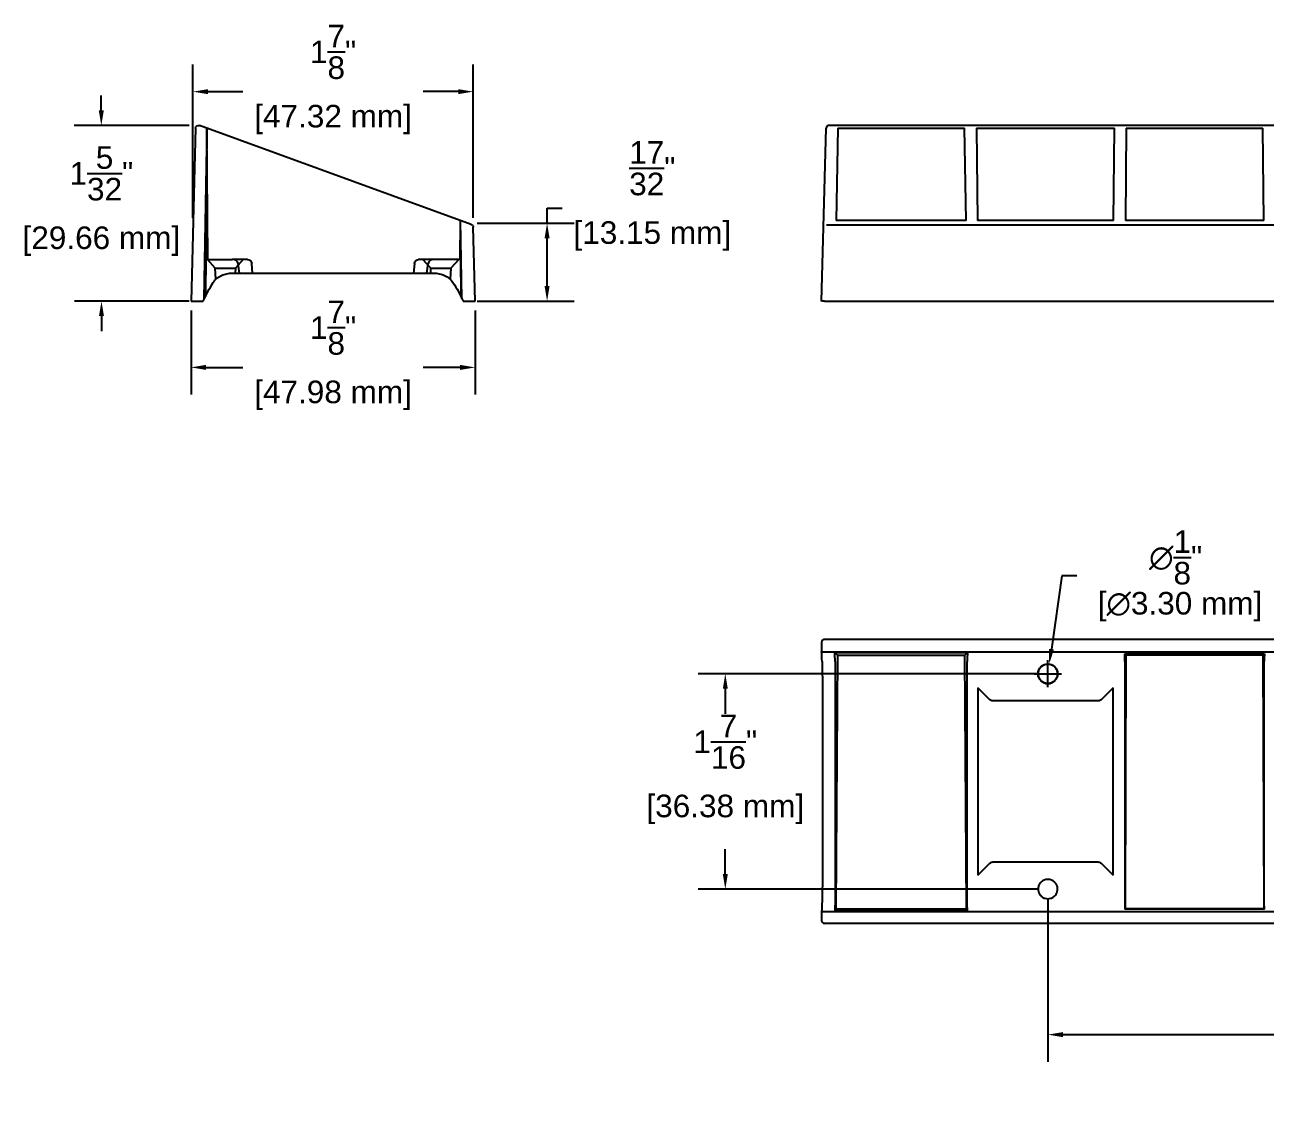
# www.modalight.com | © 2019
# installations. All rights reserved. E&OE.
# Model space of a CAD drawing. Header units: inches. Extents: x 1.1 to 22, y 0.6 to 17.8.
# Drawn here: x 1.05 to 9.3, y 0.57 to 7.69 of the extents above; entities that cross this region are included whole.
import ezdxf

# ---------------------------------------------------------------- set-up
doc = ezdxf.new("R2010")
doc.units = ezdxf.units.IN
doc.header["$MEASUREMENT"] = 0
doc.layers.get('Defpoints').update_dxf_attribs({"color": 1})
doc.layers.add('Asymmetric', color=7, linetype='Continuous')
doc.styles.get("Standard").update_dxf_attribs({"font": 'Arial.ttf'})
doc.dimstyles.new('.1 DIM', dxfattribs={"dimscale": 0, "dimtxt": 0.15, "dimasz": 0.1, "dimexe": 0.18, "dimexo": 0.0625, "dimgap": 0.09, "dimtad": 0, "dimtih": 1, "dimtoh": 1, "dimdec": 5, "dimzin": 0, "dimdsep": 46, "dimlunit": 4, "dimtxsty": 'Standard', "dimcen": 0.09, "dimadec": 0, "dimazin": 0, "dimtfac": 1, "dimtdec": 5, "dimtofl": 0, "dimtmove": 0, "dimatfit": 3, "dimfxl": 1, "dimtolj": 1, "dimtzin": 0, "dimarcsym": 0})

# ---------------------------------------------------------------- blocks, each defined once
blk = doc.blocks.new('*D18')
at = {"layer": 'Defpoints', "color": 0, "lineweight": -2, "transparency": 16777216}
for p, q in [((1.5634, 7.1212), (1.5633, 7.2212)), ((2.147, 7.0217), (1.3835, 7.0211)), ((2.1479, 5.8539), (1.3844, 5.8533)), ((1.5645, 5.7534), (1.5645, 5.6534))]:
    blk.add_line(p, q, dxfattribs=at)
at = {"layer": 'Defpoints', "color": 0, "transparency": 16777216}
for p in [(1.5635, 7.0212), (2.2095, 7.0217), (2.2104, 5.8539)]:
    blk.add_point(p, dxfattribs=at)
for points in [[(1.58, 7.1212), (1.5467, 7.1212), (1.5635, 7.0212)], [(1.5811, 5.7534), (1.5478, 5.7534), (1.5644, 5.8534)]]:
    blk.add_solid(points, dxfattribs=at)
at = {"layer": 'Defpoints', "color": 0, "transparency": 16777216, "char_height": 0.15, "attachment_point": 5}
for s, insert in [('\\A1;1{\\H1x;\\S5/32;}"', (1.5639, 6.7027)), ('\\A1;[29.66 mm]', (1.5639, 6.2519))]:
    blk.add_mtext(s, dxfattribs=dict(at, insert=insert))
blk = doc.blocks.new('*D19')
at = {"layer": 'Defpoints', "color": 0, "lineweight": -2, "transparency": 16777216}
for p, q in [((4.5267, 6.3718), (4.5267, 6.4718)), ((4.5267, 6.4718), (4.6267, 6.4718)), ((4.061, 6.3718), (4.7067, 6.3718)), ((4.5267, 5.9539), (4.5267, 6.2718)), ((4.061, 5.8539), (4.7067, 5.8539))]:
    blk.add_line(p, q, dxfattribs=at)
at = {"layer": 'Defpoints', "color": 0, "transparency": 16777216}
for p in [(3.9985, 6.3718), (4.5267, 6.3718), (3.9985, 5.8539)]:
    blk.add_point(p, dxfattribs=at)
for points in [[(4.51, 6.2718), (4.5433, 6.2718), (4.5267, 6.3718)], [(4.51, 5.9539), (4.5433, 5.9539), (4.5267, 5.8539)]]:
    blk.add_solid(points, dxfattribs=at)
at = {"layer": 'Defpoints', "color": 0, "transparency": 16777216, "char_height": 0.15, "attachment_point": 5}
for s, insert in [('\\A1;{\\H1x;\\S17/32;}"', (5.2262, 6.7372)), ('\\A1;[13.15 mm]', (5.2262, 6.2864))]:
    blk.add_mtext(s, dxfattribs=dict(at, insert=insert))
blk = doc.blocks.new('*D20')
at = {"layer": 'Defpoints', "color": 0, "lineweight": -2, "transparency": 16777216}
for p, q in [((2.1726, 6.4075), (2.1726, 7.4258)), ((4.0357, 6.4075), (4.0357, 7.4258)), ((2.2726, 7.2458), (2.5046, 7.2458)), ((3.9357, 7.2458), (3.7037, 7.2458))]:
    blk.add_line(p, q, dxfattribs=at)
at = {"layer": 'Defpoints', "color": 0, "transparency": 16777216}
for p in [(2.1726, 7.2458), (2.1726, 6.345), (4.0357, 6.345)]:
    blk.add_point(p, dxfattribs=at)
for points in [[(2.2726, 7.2625), (2.2726, 7.2292), (2.1726, 7.2458)], [(3.9357, 7.2625), (3.9357, 7.2292), (4.0357, 7.2458)]]:
    blk.add_solid(points, dxfattribs=at)
at = {"layer": 'Defpoints', "color": 0, "transparency": 16777216, "char_height": 0.15, "attachment_point": 5}
for s, insert in [('\\A1;1{\\H1x;\\S7/8;}"', (3.1041, 7.5102)), ('\\A1;[47.32 mm]', (3.1041, 7.0604))]:
    blk.add_mtext(s, dxfattribs=dict(at, insert=insert))
blk = doc.blocks.new('*D21')
at = {"layer": 'Defpoints', "color": 0, "lineweight": -2, "transparency": 16777216}
for p, q in [((2.1597, 5.7914), (2.1597, 5.2326)), ((4.0485, 5.7914), (4.0485, 5.2326)), ((2.2597, 5.4126), (2.5046, 5.4126)), ((3.9485, 5.4126), (3.7037, 5.4126))]:
    blk.add_line(p, q, dxfattribs=at)
at = {"layer": 'Defpoints', "color": 0, "transparency": 16777216}
for p in [(2.1597, 5.8539), (4.0485, 5.8539), (2.1597, 5.4126)]:
    blk.add_point(p, dxfattribs=at)
for points in [[(2.2597, 5.4293), (2.2597, 5.3959), (2.1597, 5.4126)], [(3.9485, 5.4293), (3.9485, 5.3959), (4.0485, 5.4126)]]:
    blk.add_solid(points, dxfattribs=at)
at = {"layer": 'Defpoints', "color": 0, "transparency": 16777216, "char_height": 0.15, "attachment_point": 5}
for s, insert in [('\\A1;1{\\H1x;\\S7/8;}"', (3.1041, 5.677)), ('\\A1;[47.98 mm]', (3.1041, 5.2271))]:
    blk.add_mtext(s, dxfattribs=dict(at, insert=insert))
blk = doc.blocks.new('*D26')
at = {"layer": 'Defpoints', "color": 0, "lineweight": -2, "transparency": 16777216}
for p, q in [((7.7931, 3.3761), (5.5313, 3.3761)), ((5.7113, 3.2761), (5.7113, 3.1099)), ((5.7113, 2.044), (5.7113, 2.2102)), ((7.7931, 1.944), (5.5313, 1.944))]:
    blk.add_line(p, q, dxfattribs=at)
at = {"layer": 'Defpoints', "color": 0, "transparency": 16777216}
for p in [(7.8556, 3.3761), (5.7113, 1.944), (7.8556, 1.944)]:
    blk.add_point(p, dxfattribs=at)
for points in [[(5.6947, 3.2761), (5.728, 3.2761), (5.7113, 3.3761)], [(5.6947, 2.044), (5.728, 2.044), (5.7113, 1.944)]]:
    blk.add_solid(points, dxfattribs=at)
at = {"layer": 'Defpoints', "color": 0, "transparency": 16777216, "char_height": 0.15, "attachment_point": 5}
for s, insert in [('\\A1;1{\\H1x;\\S7/16;}"', (5.7113, 2.9244)), ('\\A1;[36.38 mm]', (5.7113, 2.4746))]:
    blk.add_mtext(s, dxfattribs=dict(at, insert=insert))
blk = doc.blocks.new('*D27')
at = {"layer": 'Defpoints', "color": 0, "lineweight": -2, "transparency": 16777216}
for p, q in [((7.8556, 1.8815), (7.8556, 0.7968)), ((16.7532, 1.8815), (16.7532, 0.7968)), ((7.9556, 0.9768), (11.6465, 0.9768)), ((16.6532, 0.9768), (12.9623, 0.9768))]:
    blk.add_line(p, q, dxfattribs=at)
at = {"layer": 'Defpoints', "color": 0, "transparency": 16777216}
for p in [(7.8556, 1.944), (16.7532, 1.944), (7.8556, 0.9768)]:
    blk.add_point(p, dxfattribs=at)
for points in [[(7.9556, 0.9935), (7.9556, 0.9602), (7.8556, 0.9768)], [(16.6532, 0.9935), (16.6532, 0.9602), (16.7532, 0.9768)]]:
    blk.add_solid(points, dxfattribs=at)
at = {"layer": 'Defpoints', "color": 0, "transparency": 16777216, "char_height": 0.15, "attachment_point": 5}
for s, insert in [('\\A1;8{\\H1x;\\S29/32;}"', (12.3044, 1.2443)), ('\\A1;[226.00 mm]', (12.3044, 0.7914))]:
    blk.add_mtext(s, dxfattribs=dict(at, insert=insert))
blk = doc.blocks.new('*D28')
at = {"layer": 'Defpoints', "color": 0, "lineweight": -2, "transparency": 16777216}
for p, q in [((7.9483, 4.0272), (7.8788, 3.5395)), ((8.0483, 4.0272), (7.9483, 4.0272)), ((7.8556, 3.2861), (7.8556, 3.4661)), ((7.7656, 3.3761), (7.9456, 3.3761))]:
    blk.add_line(p, q, dxfattribs=at)
at = {"layer": 'Defpoints', "color": 0, "transparency": 16777216}
for p in [(7.8647, 3.4405), (7.8464, 3.3117)]:
    blk.add_point(p, dxfattribs=at)
blk.add_solid([(7.8623, 3.5418), (7.8953, 3.5371), (7.8647, 3.4405)], dxfattribs=at)
at = {"layer": 'Defpoints', "color": 0, "transparency": 16777216, "insert": (8.7051, 4.0272), "char_height": 0.15, "attachment_point": 5}
blk.add_mtext('\\A1;∅{\\H1x;\\S1/8;}"\\P [∅3.30 mm]', dxfattribs=at)

msp = doc.modelspace()

# ---------------------------------------------------------------- linework, layer by layer
at = {"layer": 'Asymmetric', "linetype": 'Continuous'}
for p, q in [((4.022729, 6.363017), (2.216231, 7.020529)), ((18.207379, 7.021716), (6.401379, 7.021716)), ((2.18982, 7.002546), (2.159742, 5.85394)), ((2.247306, 5.867049), (2.267117, 7.002008)), ((2.265589, 7.002564), (2.255837, 5.885031)), ((2.262505, 7.003686), (2.270134, 6.12953)), ((6.364483, 6.345034), (6.3817, 7.002546)), ((6.459067, 7.002008), (6.448363, 6.38881)), ((6.459067, 7.002008), (7.301314, 7.002008)), ((7.312017, 6.38881), (7.301314, 7.002008)), ((7.381572, 7.003686), (8.298052, 7.003686)), ((7.381572, 7.003686), (7.386927, 6.39011)), ((8.292697, 6.39011), (8.298052, 7.003686)), ((8.376782, 7.002564), (8.371438, 6.390205)), ((8.376782, 7.002564), (9.285125, 7.002564)), ((9.290469, 6.390205), (9.285125, 7.002564)), ((3.948292, 6.39011), (3.946018, 6.12953)), ((3.948032, 6.390205), (3.952425, 5.886815)), ((3.960929, 5.869455), (3.951864, 6.38881)), ((18.224597, 6.358433), (6.384161, 6.358433)), ((7.312017, 6.38881), (6.448363, 6.38881)), ((8.292697, 6.39011), (7.386927, 6.39011)), ((9.290469, 6.390205), (8.371438, 6.390205)), ((4.048535, 5.85394), (4.035675, 6.345034)), ((6.351623, 5.85394), (6.364483, 6.345034)), ((2.321004, 6.071942), (2.269604, 6.129053)), ((2.270134, 6.12953), (2.433382, 6.12953)), ((2.53553, 6.12953), (2.433382, 6.12953)), ((2.50697, 6.12953), (2.455141, 6.071942)), ((2.481089, 6.038979), (2.472427, 6.104373)), ((2.568706, 6.038979), (2.562984, 6.104373)), ((3.645293, 6.104373), (3.639572, 6.038979)), ((3.774895, 6.12953), (3.672747, 6.12953)), ((3.753136, 6.071942), (3.701307, 6.12953)), ((3.727188, 6.038979), (3.73585, 6.104373)), ((3.946018, 6.12953), (3.774895, 6.12953)), ((3.939102, 6.12953), (3.887274, 6.071942)), ((2.324836, 5.998817), (2.321004, 6.071942)), ((2.321004, 6.071942), (2.388072, 6.071942)), ((2.388072, 6.071942), (2.455141, 6.071942)), ((2.434405, 6.038979), (3.773873, 6.038979)), ((2.455141, 6.071942), (2.453414, 6.038979)), ((3.754864, 6.038979), (3.753136, 6.071942)), ((3.753136, 6.071942), (3.820205, 6.071942)), ((3.820205, 6.071942), (3.887274, 6.071942)), ((3.887274, 6.071942), (3.883442, 5.998824)), ((2.159742, 5.85394), (2.179421, 5.85394)), ((2.179421, 5.85394), (2.241379, 5.85394)), ((3.968123, 5.85394), (4.028856, 5.85394)), ((4.028856, 5.85394), (4.048535, 5.85394)), ((6.371301, 5.85394), (6.351623, 5.85394)), ((6.371301, 5.85394), (18.237457, 5.85394)), ((6.351623, 3.584756), (6.351623, 3.522797)), ((18.237457, 3.604434), (6.371301, 3.604434)), ((6.351623, 3.522797), (18.257135, 3.522797)), ((6.439256, 3.51687), (6.459067, 3.497059)), ((6.439256, 3.51687), (7.321125, 3.51687)), ((6.448363, 1.812313), (6.459067, 3.497059)), ((7.301314, 3.497059), (6.459067, 3.497059)), ((7.321125, 3.51687), (7.301314, 3.497059)), ((7.301314, 3.497059), (7.312017, 1.812313)), ((8.36703, 3.50834), (9.294878, 3.50834)), ((8.376782, 3.498587), (8.36703, 3.50834)), ((8.371438, 1.816144), (8.376782, 3.498587)), ((9.285125, 3.498587), (8.376782, 3.498587)), ((9.294878, 3.50834), (9.285125, 3.498587)), ((9.285125, 3.498587), (9.290469, 1.816144)), ((6.356468, 3.329772), (6.356468, 1.990304)), ((6.442257, 3.329772), (6.442257, 1.990304)), ((7.318124, 1.990304), (7.318124, 3.329772)), ((8.368373, 3.329772), (8.368373, 1.990304)), ((9.293534, 1.990304), (9.293534, 3.329772)), ((7.469566, 3.203512), (7.389991, 3.283087)), ((7.389991, 3.283087), (7.389991, 2.036988)), ((8.289633, 3.283087), (8.210058, 3.203512)), ((8.289633, 2.036988), (8.289633, 3.283087)), ((8.190645, 3.195471), (7.488979, 3.195471)), ((7.389991, 2.036988), (7.469566, 2.116563)), ((7.488979, 2.124605), (8.190645, 2.124605)), ((8.210058, 2.116563), (8.289633, 2.036988)), ((8.371438, 1.816144), (8.367045, 1.811751)), ((8.371438, 1.816144), (9.290469, 1.816144)), ((9.294862, 1.811751), (9.290469, 1.816144)), ((6.351623, 1.796053), (6.351623, 1.73532)), ((6.351623, 1.796053), (18.257135, 1.796053)), ((6.439298, 1.803247), (6.448363, 1.812313)), ((7.321083, 1.803247), (6.439298, 1.803247)), ((6.448363, 1.812313), (7.312017, 1.812313)), ((7.321083, 1.803247), (7.312017, 1.812313)), ((9.294862, 1.811751), (8.367045, 1.811751)), ((18.237457, 1.715641), (6.371301, 1.715641))]:
    msp.add_line(p, q, dxfattribs=at)
at = {"layer": 'Asymmetric', "linetype": 'Continuous', "extrusion": (-6.12303e-17, 0, -1)}
for centre, radius, start, end in [((-2.209498, 7.002031), 0.019685, 1.5, 110), ((-4.015997, 6.344519), 0.019685, 110, 178.5), ((-3.097392, 5.474795), 0.93622, 23.8894598, 32.4388033)]:
    msp.add_arc(centre, radius, start, end, dxfattribs=at)
at = {"layer": 'Asymmetric', "linetype": 'Continuous'}
for centre, radius, start, end in [((6.401379, 7.002031), 0.019685, 90, 178.5), ((7.85556, 3.376104), 0.065341, 225.1601291, 314.8398709), ((7.85556, 1.943971), 0.065341, 45.1600067, 134.8399933)]:
    msp.add_arc(centre, radius, start, end, dxfattribs=at)
at = {"layer": 'Asymmetric', "linetype": 'Continuous', "extrusion": (0, 0, -1)}
for centre, start, end in [((-2.53553, 6.101971), 90, 175), ((-3.672747, 6.101971), 5, 90)]:
    msp.add_arc(centre, 0.027559, start, end, dxfattribs=at)
at = {"layer": 'Asymmetric', "linetype": 'Continuous'}
for centre, major_axis, ratio, start_param, end_param in [((2.433622, 6.101971), (-0.038974, 0.00034), 0.70705294, 3.2411992, 4.72472907), ((3.774655, 6.101971), (0.038974, 0.00034), 0.70705294, 1.55845624, 3.0419861), ((6.371315, 3.584742), (0.013929, -0.013929), 0.999315, 2.35653711, 3.9266482), ((6.341695, 2.666784), (0, -0.93622), 0.02618592, 2.57542873, 2.72464292), ((6.432409, 2.666784), (0, -0.93622), 0.01745506, 2.57542873, 2.70927495), ((7.327971, 2.666784), (0, 0.93622), 0.01745507, 0.43231771, 0.56616393), ((8.36345, 2.666784), (0, -0.93622), 0.00872687, 2.57542873, 2.68801594), ((9.298458, 2.666784), (0, -0.93622), 0.00872687, 3.59516937, 3.70775658), ((6.371315, 1.735333), (-0.013929, -0.013929), 0.999315, 5.49812976, 7.06824085)]:
    msp.add_ellipse(centre, major_axis=major_axis, ratio=ratio, start_param=start_param, end_param=end_param, dxfattribs=at)
at = {"layer": 'Asymmetric', "linetype": 'Continuous', "extrusion": (0, 0, -1)}
for centre, major_axis, start_param, end_param in [((7.489066, 3.223135), (-0.010594, -0.025575), 5.89206192, 6.67430869), ((8.190558, 3.223135), (-0.010594, 0.025575), 2.75046927, 3.53271604), ((7.489066, 2.09694), (-0.010594, 0.025575), 5.89206192, 6.67430869), ((8.190558, 2.09694), (-0.010594, -0.025575), 2.75046927, 3.53271604)]:
    msp.add_ellipse(centre, major_axis=major_axis, ratio=0.99554617, start_param=start_param, end_param=end_param, dxfattribs=at)
at = {"layer": 'Asymmetric', "linetype": 'Continuous'}
for points in [[(2.270134, 6.12953), (2.270146, 6.128101), (2.270146, 6.128102), (2.270134, 6.12953)], [(2.270134, 6.12953), (2.270146, 6.128101), (2.270146, 6.128102), (2.270134, 6.12953)], [(3.901023, 5.976982), (3.926109, 5.937511), (3.948892, 5.896576), (3.968123, 5.85394)], [(6.354845, 1.863154), (6.353811, 1.838067), (6.352739, 1.815284), (6.351623, 1.796053)], [(6.441175, 1.863154), (6.44057, 1.841126), (6.439945, 1.820893), (6.439298, 1.803247)], [(7.321083, 1.803247), (7.320436, 1.820898), (7.319811, 1.841127), (7.319206, 1.863154)], [(8.367832, 1.863154), (8.367577, 1.844586), (8.367315, 1.827313), (8.367045, 1.811751)], [(9.294862, 1.811751), (9.294592, 1.827315), (9.29433, 1.844586), (9.294075, 1.863154)]]:
    msp.add_open_spline(points, degree=3, dxfattribs=at)
for points, knots in [([(2.307255, 5.976982), (2.313909, 5.987452), (2.322138, 5.996458), (2.336373, 6.008213), (2.341424, 6.011816), (2.351846, 6.018272), (2.35725, 6.021153), (2.373988, 6.028854), (2.385788, 6.032672), (2.409723, 6.037712), (2.422053, 6.038979), (2.434405, 6.038979)], [0, 0, 0, 0, 0.25, 0.25, 0.375, 0.375, 0.5, 0.5, 0.75, 0.75, 1, 1, 1, 1]), ([(3.773873, 6.038979), (3.786247, 6.038979), (3.798412, 6.03773), (3.822321, 6.032718), (3.834205, 6.028883), (3.85648, 6.018654), (3.867009, 6.012239), (3.886093, 5.996512), (3.894353, 5.987476), (3.901023, 5.976982)], [0, 0, 0, 0, 0.25, 0.25, 0.5, 0.5, 0.75, 0.75, 1, 1, 1, 1]), ([(6.354845, 3.456922), (6.355119, 3.450268), (6.355355, 3.442038), (6.355663, 3.427803), (6.355757, 3.422752), (6.355926, 3.412331), (6.356002, 3.406926), (6.356203, 3.390188), (6.356303, 3.378388), (6.356435, 3.354453), (6.356468, 3.342123), (6.356468, 3.329772)], [0, 0, 0, 0, 0.25, 0.25, 0.375, 0.375, 0.5, 0.5, 0.75, 0.75, 1, 1, 1, 1]), ([(6.441175, 3.456922), (6.441358, 3.450267), (6.441515, 3.442037), (6.44172, 3.427801), (6.441783, 3.42275), (6.441896, 3.412328), (6.441946, 3.406924), (6.44208, 3.390186), (6.442147, 3.378386), (6.442235, 3.354452), (6.442257, 3.342123), (6.442257, 3.329772)], [0, 0, 0, 0, 0.25, 0.25, 0.375, 0.375, 0.5, 0.5, 0.75, 0.75, 1, 1, 1, 1]), ([(7.318124, 3.329772), (7.318124, 3.342144), (7.318145, 3.354316), (7.318233, 3.378256), (7.3183, 3.390142), (7.318434, 3.40683), (7.318484, 3.412227), (7.318597, 3.422655), (7.318659, 3.427721), (7.318865, 3.441997), (7.319023, 3.45025), (7.319206, 3.456922)], [0, 0, 0, 0, 0.25, 0.25, 0.5, 0.5, 0.625, 0.625, 0.75, 0.75, 1, 1, 1, 1]), ([(7.901634, 3.329772), (7.906371, 3.334482), (7.910273, 3.339788), (7.916415, 3.35157), (7.91851, 3.357796), (7.920758, 3.370649), (7.920872, 3.377103), (7.919246, 3.389645), (7.917516, 3.39565), (7.912514, 3.406799), (7.90924, 3.411942), (7.901469, 3.42106), (7.896895, 3.425114), (7.886791, 3.431792), (7.881099, 3.434525), (7.86886, 3.438282), (7.862208, 3.439307), (7.849029, 3.439318), (7.842376, 3.438306), (7.830115, 3.434565), (7.824403, 3.431834), (7.809181, 3.421793), (7.801106, 3.412363), (7.793617, 3.395686), (7.791903, 3.389784), (7.790247, 3.377185), (7.790356, 3.370778), (7.792561, 3.357984), (7.794681, 3.351645), (7.800751, 3.339943), (7.804741, 3.33449), (7.809486, 3.329772)], [0, 0, 0, 0, 0.0625, 0.0625, 0.125, 0.125, 0.1875, 0.1875, 0.25, 0.25, 0.3125, 0.3125, 0.375, 0.375, 0.4375, 0.4375, 0.5, 0.5, 0.5625, 0.5625, 0.625, 0.625, 0.75, 0.75, 0.8125, 0.8125, 0.875, 0.875, 0.9375, 0.9375, 1, 1, 1, 1]), ([(8.367832, 3.456922), (8.367924, 3.450267), (8.368002, 3.442036), (8.368105, 3.4278), (8.368136, 3.422749), (8.368193, 3.412327), (8.368218, 3.406922), (8.368285, 3.390185), (8.368318, 3.378385), (8.368362, 3.354451), (8.368373, 3.342122), (8.368373, 3.329772)], [0, 0, 0, 0, 0.25, 0.25, 0.375, 0.375, 0.5, 0.5, 0.75, 0.75, 1, 1, 1, 1]), ([(9.293534, 3.329772), (9.293534, 3.342144), (9.293545, 3.354316), (9.293589, 3.378255), (9.293622, 3.39014), (9.293689, 3.406828), (9.293714, 3.412226), (9.293771, 3.422653), (9.293802, 3.427719), (9.293905, 3.441996), (9.293984, 3.45025), (9.294075, 3.456922)], [0, 0, 0, 0, 0.25, 0.25, 0.5, 0.5, 0.625, 0.625, 0.75, 0.75, 1, 1, 1, 1]), ([(6.356468, 1.990304), (6.356468, 1.977929), (6.356436, 1.965764), (6.356305, 1.941855), (6.356204, 1.929971), (6.355936, 1.907696), (6.355768, 1.897167), (6.355356, 1.878083), (6.35512, 1.869823), (6.354845, 1.863154)], [0, 0, 0, 0, 0.25, 0.25, 0.5, 0.5, 0.75, 0.75, 1, 1, 1, 1]), ([(6.442257, 1.990304), (6.442257, 1.97793), (6.442235, 1.965765), (6.442148, 1.941857), (6.442081, 1.929973), (6.441902, 1.907698), (6.44179, 1.897169), (6.441516, 1.878085), (6.441358, 1.869823), (6.441175, 1.863154)], [0, 0, 0, 0, 0.25, 0.25, 0.5, 0.5, 0.75, 0.75, 1, 1, 1, 1]), ([(7.319206, 1.863154), (7.319023, 1.869808), (7.318866, 1.878037), (7.318661, 1.892266), (7.318598, 1.89732), (7.318485, 1.907742), (7.318435, 1.913145), (7.3183, 1.929877), (7.318234, 1.941686), (7.318146, 1.965623), (7.318124, 1.97795), (7.318124, 1.990304)], [0, 0, 0, 0, 0.25, 0.25, 0.375, 0.375, 0.5, 0.5, 0.75, 0.75, 1, 1, 1, 1]), ([(7.809486, 1.990304), (7.804749, 1.985593), (7.800846, 1.980287), (7.794704, 1.968504), (7.79261, 1.962278), (7.790362, 1.949425), (7.790248, 1.942973), (7.791874, 1.930431), (7.793604, 1.924424), (7.798606, 1.913275), (7.80188, 1.908133), (7.809651, 1.899015), (7.814225, 1.894962), (7.824329, 1.888283), (7.830021, 1.88555), (7.842262, 1.881793), (7.848914, 1.880768), (7.862093, 1.880757), (7.868746, 1.881769), (7.881007, 1.885511), (7.886719, 1.888242), (7.901942, 1.898285), (7.910015, 1.907714), (7.917503, 1.924392), (7.919217, 1.930296), (7.920873, 1.942894), (7.920764, 1.949299), (7.918559, 1.962093), (7.916439, 1.968431), (7.910369, 1.980132), (7.906379, 1.985585), (7.901634, 1.990304)], [0, 0, 0, 0, 0.0625, 0.0625, 0.125, 0.125, 0.1875, 0.1875, 0.25, 0.25, 0.3125, 0.3125, 0.375, 0.375, 0.4375, 0.4375, 0.5, 0.5, 0.5625, 0.5625, 0.625, 0.625, 0.75, 0.75, 0.8125, 0.8125, 0.875, 0.875, 0.9375, 0.9375, 1, 1, 1, 1]), ([(8.368373, 1.990304), (8.368373, 1.97793), (8.368362, 1.965766), (8.368319, 1.941858), (8.368285, 1.929975), (8.368196, 1.9077), (8.36814, 1.897171), (8.368003, 1.878085), (8.367924, 1.869824), (8.367832, 1.863154)], [0, 0, 0, 0, 0.25, 0.25, 0.5, 0.5, 0.75, 0.75, 1, 1, 1, 1]), ([(9.294075, 1.863154), (9.293984, 1.869808), (9.293905, 1.878037), (9.293803, 1.892268), (9.293771, 1.897321), (9.293715, 1.907743), (9.29369, 1.913147), (9.293623, 1.929879), (9.293589, 1.941687), (9.293545, 1.965623), (9.293534, 1.97795), (9.293534, 1.990304)], [0, 0, 0, 0, 0.25, 0.25, 0.375, 0.375, 0.5, 0.5, 0.75, 0.75, 1, 1, 1, 1])]:
    msp.add_open_spline(points, degree=3, knots=knots, dxfattribs=at)
at = {"layer": 'Defpoints'}
msp.add_circle((7.85556, 3.376104), 0.065021, dxfattribs=at)

# ---------------------------------------------------------------- dimensions: what is measured, and where the dimension line sits
for base, p1, p2, picture, middle in [((2.172602, 7.245822), (4.035675, 6.345034), (2.172602, 6.345034), '*D20', (3.104139, 7.245822)), ((2.159742, 5.412594), (4.048535, 5.85394), (2.159742, 5.85394), '*D21', (3.104139, 5.412594)), ((7.85556, 0.976834), (16.753198, 1.943971), (7.85556, 1.943971), '*D27', (12.304379, 0.976834))]:
    dim = msp.add_linear_dim(base=base, p1=p1, p2=p2, dimstyle='.1 DIM', override={"dimscale": 1, "dimpost": '\\X'}, dxfattribs=at)
    dim.commit()
    dim.dimension.update_dxf_attribs({"geometry": picture, "text_midpoint": middle})
dim = msp.add_aligned_dim(p1=(2.2104, 5.85394), p2=(2.209483, 7.021716), distance=0.646026, dimstyle='.1 DIM', override={"dimscale": 1, "dimpost": '\\X'}, dxfattribs=at)
dim.commit()
dim.dimension.update_dxf_attribs({"geometry": '*D18', "text_midpoint": (1.563916, 6.43732)})
for base, p1, p2, picture, middle in [((4.526663, 6.37184), (3.99849, 5.85394), (3.99849, 6.37184), '*D19', (5.226213, 6.47184)), ((5.711332, 1.943971), (7.85556, 3.376104), (7.85556, 1.943971), '*D26', (5.711332, 2.660038))]:
    dim = msp.add_linear_dim(base=base, p1=p1, p2=p2, angle=90, dimstyle='.1 DIM', override={"dimscale": 1, "dimpost": '\\X'}, dxfattribs=at)
    dim.commit()
    dim.dimension.update_dxf_attribs({"geometry": picture, "text_midpoint": middle})
dim = msp.add_diameter_dim_2p(p1=(7.846395, 3.311732), p2=(7.864725, 3.440475), dimstyle='.1 DIM', override={"dimscale": 1, "dimpost": '\\X'}, dxfattribs=at)
dim.commit()
dim.dimension.update_dxf_attribs({"geometry": '*D28', "text_midpoint": (8.705103, 4.027174), "dimtype": 163})

doc.saveas('drawing.dxf')
